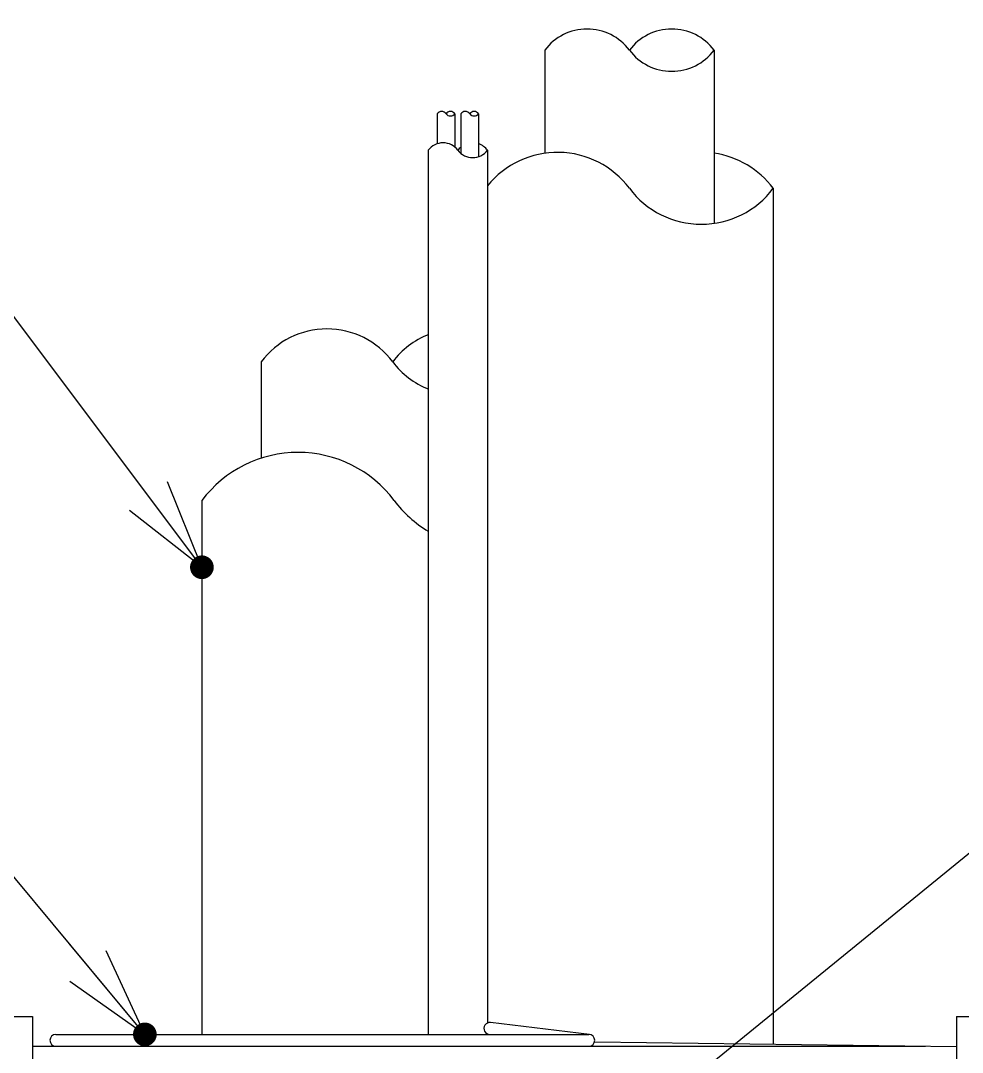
# Model space of a CAD drawing. Extents: x 443 to 1217, y -1921 to -677.
# Drawn here: x 506.64 to 527.82, y -1433.17 to -1409.95 of the extents above; entities that cross this region are included whole.
import ezdxf

# ---------------------------------------------------------------- set-up
doc = ezdxf.new("R2010")
doc.units = 0
doc.header["$MEASUREMENT"] = 0
doc.layers.get('0').update_dxf_attribs({"linetype": 'CONTINUOUS'})
doc.layers.add('3', color=8, linetype='CONTINUOUS')
doc.layers.add('5', color=7, linetype='CONTINUOUS')

msp = doc.modelspace()

# ---------------------------------------------------------------- linework, layer by layer
at = {"color": 7, "linetype": 'Continuous'}
for p, q in [((510.721, -1422.253), (501.486, -1409.955)), ((519.937, -1435.231), (544.072, -1415.57)), ((509.438, -1432.762), (498.844, -1420.037))]:
    msp.add_line(p, q, dxfattribs=at)
at = {"color": 0}
for p, q in [((510.721, -1422.253), (509.121, -1420.123)), ((510.721, -1422.253), (509.949, -1420.334)), ((510.721, -1422.253), (509.093, -1420.977)), ((509.438, -1432.762), (507.734, -1430.715)), ((509.438, -1432.762), (508.571, -1430.884)), ((509.438, -1432.762), (507.749, -1431.569))]:
    msp.add_line(p, q, dxfattribs=at)
at = {"color": 0, "const_width": 0.266}
for points in [[(510.668, -1422.375, 1), (510.773, -1422.13, 1), (510.668, -1422.375)], [(509.392, -1432.887, 1), (509.484, -1432.637, 1), (509.392, -1432.887)]]:
    msp.add_lwpolyline(points, format="xyb", dxfattribs=at)
at = {"layer": '3', "color": 3, "linetype": 'Continuous'}
for p, q in [((503.447, -1432.362), (506.911, -1432.362)), ((506.911, -1432.362), (506.911, -1445.683)), ((527.69, -1432.362), (527.69, -1445.683)), ((527.69, -1432.362), (531.153, -1432.362)), ((519.438, -1432.763), (517.212, -1432.497)), ((507.435, -1432.762), (519.423, -1432.762)), ((506.911, -1433.028), (526.997, -1433.028)), ((519.555, -1432.927), (527.69, -1433.038))]:
    msp.add_line(p, q, dxfattribs=at)
for centre, start, end in [((517.196, -1432.629), 83.1776, 270), ((507.435, -1432.895), 90, 270), ((519.423, -1432.895), 270, 90)]:
    msp.add_arc(centre, 0.133, start, end, dxfattribs=at)
at = {"layer": '5', "color": 3, "linetype": 'Continuous'}
for p, q in [((518.432, -1410.619), (518.432, -1412.939)), ((522.238, -1410.619), (522.238, -1414.516)), ((516.012, -1412.049), (516.012, -1412.726)), ((516.411, -1412.049), (516.411, -1412.801)), ((516.544, -1412.049), (516.544, -1412.941)), ((516.944, -1412.049), (516.944, -1413.015)), ((515.812, -1412.871), (515.812, -1432.762)), ((517.144, -1412.871), (517.144, -1432.506)), ((523.57, -1413.727), (523.57, -1432.982)), ((512.053, -1417.631), (512.053, -1419.8)), ((510.721, -1420.751), (510.721, -1432.762))]:
    msp.add_line(p, q, dxfattribs=at)
for centre, radius, start, end in [((519.383, -1411.333), 1.19, 36.8699, 143.1301), ((521.287, -1411.333), 1.19, 36.8699, 143.1301), ((521.287, -1409.905), 1.19, 216.8699, 323.1301), ((516.112, -1412.124), 0.125, 36.8699, 143.1301), ((516.311, -1412.124), 0.125, 36.8699, 143.1301), ((516.311, -1411.974), 0.125, 216.8699, 323.1301), ((516.644, -1412.124), 0.125, 36.8699, 143.1301), ((516.844, -1412.124), 0.125, 36.8699, 143.1301), ((516.844, -1411.974), 0.125, 216.8699, 323.1301), ((516.145, -1413.12), 0.416, 36.8699, 143.1301), ((516.811, -1413.12), 0.416, 129.7918, 143.1301), ((516.811, -1412.621), 0.416, 216.8699, 323.1301), ((516.811, -1413.12), 0.416, 36.8699, 71.3371), ((518.717, -1414.94), 2.022, 36.8699, 141.0861), ((521.953, -1414.94), 2.022, 36.8699, 81.8773), ((521.953, -1412.514), 2.022, 216.8699, 323.1301), ((513.533, -1418.741), 1.85, 36.8699, 143.1301), ((516.492, -1418.741), 1.85, 111.5843, 143.1301), ((516.492, -1416.521), 1.85, 216.8699, 248.4157), ((512.884, -1422.373), 2.704, 36.8699, 143.1301), ((517.209, -1419.128), 2.704, 216.8699, 238.8734)]:
    msp.add_arc(centre, radius, start, end, dxfattribs=at)

doc.saveas('drawing.dxf')
